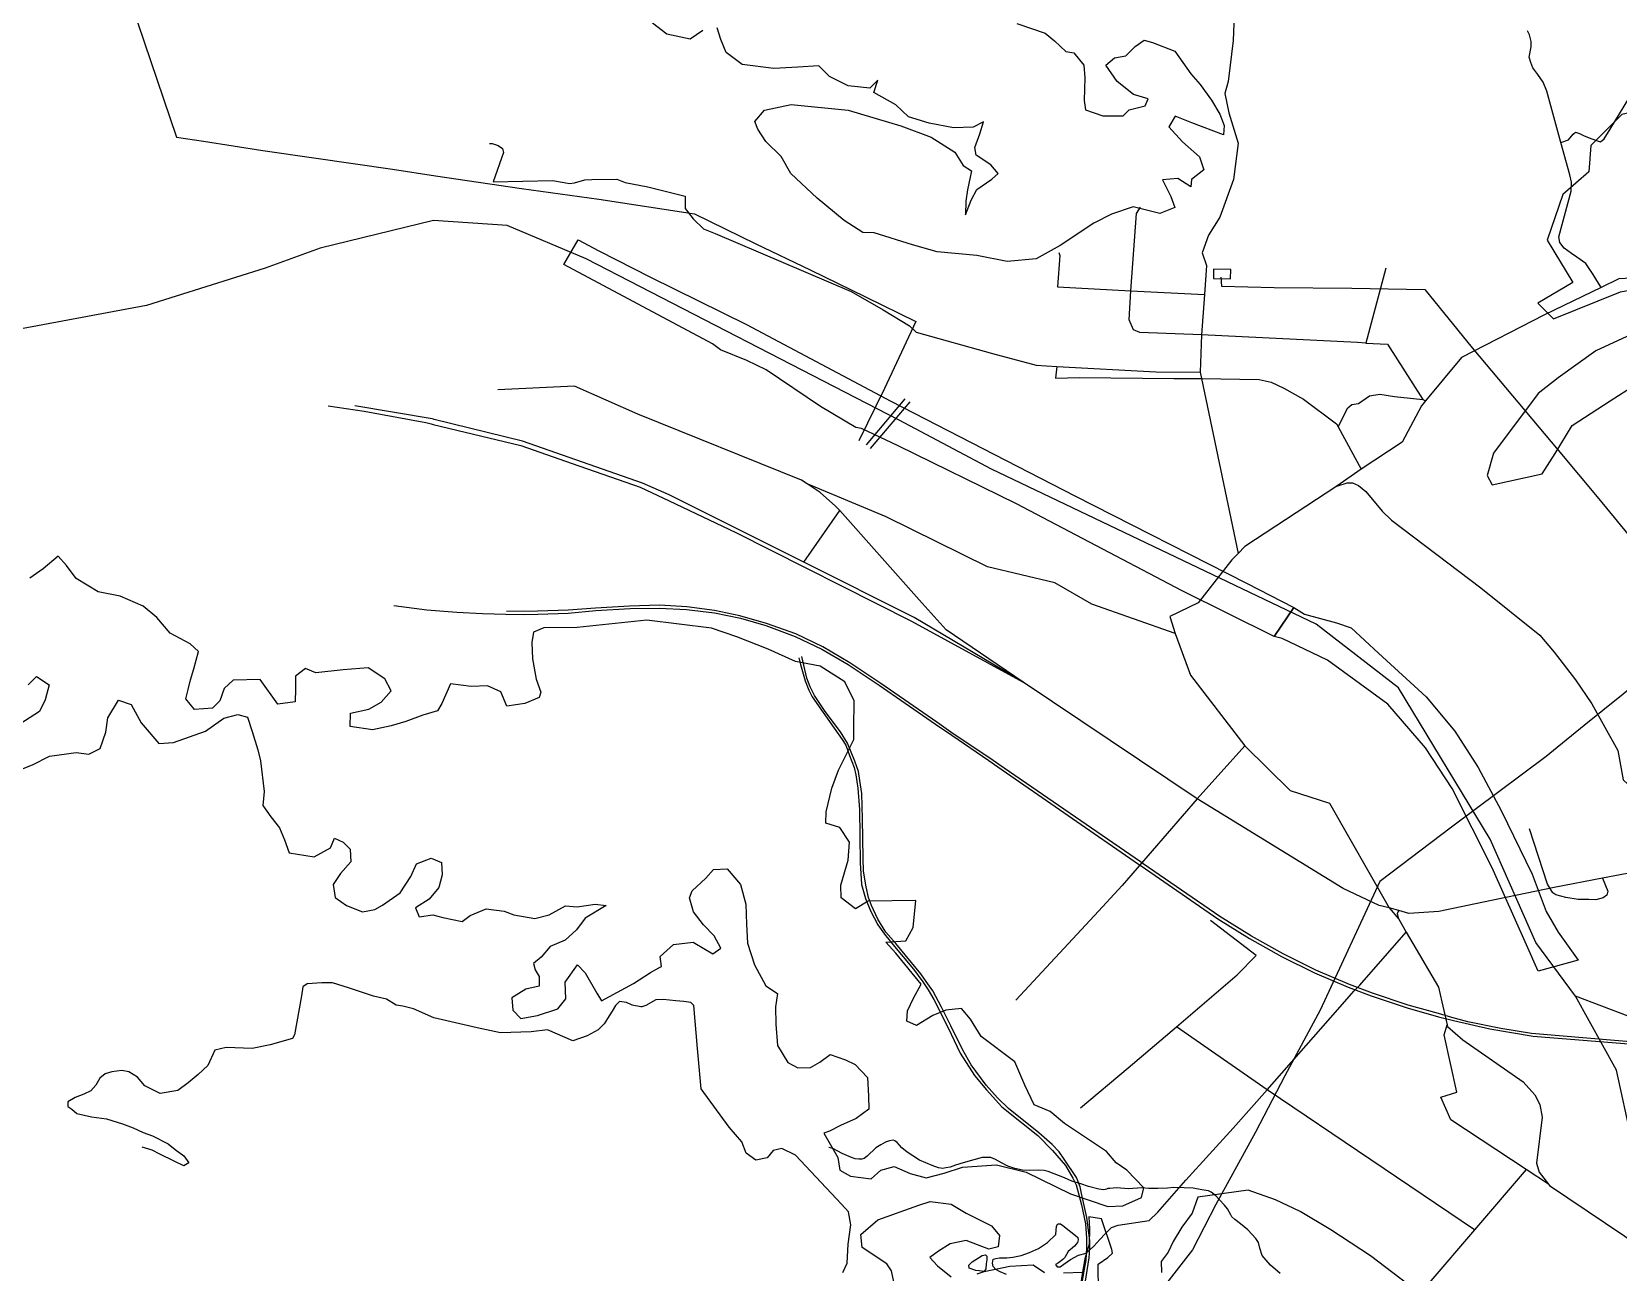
# Model space of a CAD drawing. Header units: metres. Extents: x 120.824 to 121.306, y 29.492 to 29.793.
# Drawn here: x 120.885 to 120.9445, y 29.5533 to 29.5999 of the extents above; entities that cross this region are included whole.
import ezdxf

# ---------------------------------------------------------------- set-up
doc = ezdxf.new("R2010")
doc.units = ezdxf.units.M
for name, color, linetype in [('DEFAULT', 7, 'Continuous'), ('ROADS', 1, 'Continuous'), ('WATER', 4, 'Continuous')]:
    doc.layers.add(name, color=color, linetype=linetype)

msp = doc.modelspace()

# ---------------------------------------------------------------- linework, layer by layer
at = {"layer": 'DEFAULT'}
for points in [[(120.882933, 29.602864), (120.885615, 29.601488), (120.888705, 29.600929), (120.890406, 29.595905), (120.891422, 29.595758), (120.893646, 29.595404), (120.895558, 29.595129), (120.898517, 29.594702), (120.900129, 29.594452), (120.903353, 29.593977), (120.90626, 29.59358), (120.909849, 29.593027), (120.91215, 29.591912), (120.914184, 29.590935), (120.91626, 29.589921), (120.918159, 29.588994), (120.916976, 29.586478), (120.91601, 29.584514)], [(120.910153, 29.599917), (120.909681, 29.599592), (120.908811, 29.599776), (120.908275, 29.600193)], [(120.91247, 29.59692), (120.91347, 29.597132), (120.915609, 29.596927), (120.917585, 29.59634), (120.918731, 29.595909), (120.919617, 29.59535), (120.919934, 29.594848), (120.920243, 29.594643), (120.920089, 29.593936), (120.920032, 29.593505), (120.920024, 29.592989), (120.920227, 29.59354), (120.920447, 29.593943), (120.921008, 29.594339), (120.921243, 29.594551), (120.920975, 29.594869), (120.920414, 29.595237), (120.920373, 29.595527), (120.920552, 29.596036), (120.920691, 29.596488), (120.920308, 29.59629), (120.919568, 29.596262), (120.91865, 29.596432), (120.917877, 29.596672), (120.917398, 29.597125), (120.916576, 29.597584), (120.916723, 29.598051), (120.91643, 29.597747), (120.915609, 29.597832), (120.914909, 29.598192), (120.914511, 29.598588), (120.913722, 29.598539), (120.912828, 29.598482), (120.911633, 29.598638), (120.911039, 29.599083), (120.910836, 29.599571), (120.910698, 29.600016)], [(120.921943, 29.600179), (120.923008, 29.599811), (120.923357, 29.599521), (120.92378, 29.599118), (120.924081, 29.599076), (120.924455, 29.598609), (120.924496, 29.598136), (120.924471, 29.597287), (120.92452, 29.596941), (120.925179, 29.596715), (120.925935, 29.596708), (120.926163, 29.596941), (120.926756, 29.597089), (120.92687, 29.597351), (120.926325, 29.597514), (120.925715, 29.598001), (120.925285, 29.598609), (120.92561, 29.598885), (120.926033, 29.598956), (120.92639, 29.599316), (120.926724, 29.59955), (120.927041, 29.599465), (120.92787, 29.599132), (120.92848, 29.598284), (120.92883, 29.597888), (120.929252, 29.597294), (120.929561, 29.596778), (120.929732, 29.596347), (120.929708, 29.595993), (120.928512, 29.596453), (120.927886, 29.596693), (120.927651, 29.596297), (120.928163, 29.595732), (120.928797, 29.595166), (120.928968, 29.594685), (120.928504, 29.594318), (120.928472, 29.594049), (120.927984, 29.59436), (120.927407, 29.594304), (120.927724, 29.593688), (120.927878, 29.593264), (120.927317, 29.593045), (120.926317, 29.5933), (120.925504, 29.593017), (120.924829, 29.592678), (120.923577, 29.591843), (120.922666, 29.591348), (120.921585, 29.591242), (120.920438, 29.591469), (120.91895, 29.59161), (120.918024, 29.591871), (120.916592, 29.592324), (120.916162, 29.592331), (120.91547, 29.592776), (120.914446, 29.593625), (120.913462, 29.594551), (120.913104, 29.59518), (120.912527, 29.595746), (120.912218, 29.596213), (120.912112, 29.596495), (120.91247, 29.59692)], [(120.944655, 29.596763), (120.943492, 29.595591), (120.943418, 29.594612), (120.94244, 29.593761), (120.941849, 29.592044), (120.942809, 29.590455), (120.941498, 29.589684), (120.942089, 29.58909), (120.9446, 29.590101), (120.946759, 29.590503), (120.948199, 29.59206), (120.949104, 29.592381), (120.948993, 29.593344), (120.948162, 29.593521), (120.948107, 29.596201), (120.945412, 29.596073), (120.945375, 29.596923), (120.944655, 29.596763)], [(120.945014, 29.558316), (120.944457, 29.560888), (120.942918, 29.563668), (120.941423, 29.565682), (120.939706, 29.569564), (120.936273, 29.575237), (120.933183, 29.577626), (120.920995, 29.583448), (120.917525, 29.585282), (120.905778, 29.591337), (120.902811, 29.592589), (120.900052, 29.592776), (120.895795, 29.591743), (120.893735, 29.590996), (120.889272, 29.589597), (120.883907, 29.588589)], [(120.929332, 29.59096), (120.929323, 29.590605), (120.929971, 29.590593), (120.929979, 29.590948), (120.929332, 29.59096)], [(120.929596, 29.590655), (120.929625, 29.590322), (120.93161, 29.59027), (120.934517, 29.590238), (120.937253, 29.590191), (120.939034, 29.588008), (120.942258, 29.584164), (120.943793, 29.582335), (120.946147, 29.579476)], [(120.946003, 29.58896), (120.943674, 29.587887), (120.942269, 29.586879), (120.941518, 29.586292), (120.939833, 29.584052)], [(120.939833, 29.584052), (120.939597, 29.583213), (120.939791, 29.582858), (120.941657, 29.583278), (120.942151, 29.584034), (120.942795, 29.585088), (120.944211, 29.586012), (120.945777, 29.58701)], [(120.917738, 29.586091), (120.916295, 29.584365)], [(120.917931, 29.585974), (120.916439, 29.584229)], [(120.88458, 29.572187), (120.884998, 29.572355), (120.885631, 29.572672), (120.88664, 29.572812), (120.887112, 29.572747), (120.887541, 29.572971), (120.887756, 29.573577), (120.887831, 29.574119), (120.888228, 29.574781), (120.8887, 29.574623), (120.889075, 29.573923), (120.889741, 29.573158), (120.890288, 29.573186), (120.891489, 29.573615), (120.892176, 29.574109), (120.892702, 29.57424), (120.893066, 29.574137), (120.893249, 29.573605), (120.893453, 29.572915), (120.89356, 29.572504), (120.893699, 29.571357), (120.893646, 29.570825), (120.893946, 29.570395), (120.894268, 29.569985), (120.894461, 29.569537), (120.894633, 29.569052), (120.895566, 29.568902), (120.896178, 29.569238), (120.896328, 29.569602), (120.896661, 29.569444), (120.896918, 29.569192), (120.89695, 29.568716), (120.896553, 29.568277), (120.896285, 29.567857), (120.89636, 29.567372), (120.896779, 29.567073), (120.89739, 29.56684), (120.897852, 29.566924), (120.898141, 29.567083), (120.898796, 29.567549), (120.899203, 29.568156), (120.899407, 29.568641), (120.899965, 29.568846), (120.900351, 29.568688), (120.900373, 29.568221), (120.900255, 29.567745), (120.89989, 29.567307), (120.899375, 29.56698), (120.899514, 29.566654), (120.900029, 29.566719), (120.900405, 29.566626), (120.901124, 29.566476), (120.901424, 29.5667), (120.902025, 29.566943), (120.902701, 29.566859), (120.903066, 29.566719), (120.903849, 29.566588), (120.904396, 29.566719), (120.905008, 29.567064), (120.905447, 29.567027), (120.906113, 29.567129), (120.906531, 29.567073), (120.905748, 29.566598), (120.905415, 29.566159), (120.904986, 29.565776), (120.904428, 29.565534), (120.904085, 29.565132), (120.903806, 29.564899), (120.90386, 29.564657), (120.90401, 29.564414), (120.904021, 29.56405), (120.903516, 29.563929), (120.902991, 29.563611), (120.903023, 29.563145), (120.903323, 29.562837), (120.903956, 29.562939), (120.904718, 29.563201), (120.905018, 29.563574), (120.904986, 29.56419), (120.905458, 29.564852), (120.905748, 29.564545), (120.906177, 29.563789), (120.906359, 29.56349), (120.907561, 29.564152), (120.908194, 29.564563), (120.908502, 29.564732), (120.908602, 29.564787), (120.908559, 29.56516), (120.909063, 29.565608), (120.909793, 29.565702), (120.909858, 29.565663), (120.910533, 29.565263), (120.910833, 29.565468), (120.910587, 29.565935), (120.91019, 29.566346), (120.909803, 29.566831), (120.909653, 29.567363), (120.909761, 29.567624), (120.910275, 29.5681), (120.910554, 29.568427), (120.911069, 29.568455), (120.911574, 29.567857), (120.911767, 29.567129), (120.911799, 29.566374), (120.911842, 29.565655), (120.912099, 29.564852), (120.912528, 29.564059), (120.912968, 29.56377), (120.912883, 29.563266), (120.912904, 29.562622), (120.912968, 29.561819), (120.913355, 29.561176), (120.91373, 29.56098), (120.914202, 29.560998), (120.914556, 29.561194), (120.914942, 29.561484), (120.915511, 29.561278), (120.915876, 29.56111), (120.916337, 29.560616), (120.91638, 29.559916), (120.916391, 29.55943), (120.915919, 29.559085), (120.915329, 29.558815), (120.91491, 29.5586), (120.914706, 29.558525), (120.915232, 29.557611), (120.915307, 29.557144), (120.915704, 29.556911), (120.916477, 29.556817), (120.916842, 29.557135), (120.917335, 29.557284), (120.917936, 29.557013), (120.918547, 29.556855), (120.919223, 29.557023), (120.91991, 29.557256), (120.921187, 29.55734), (120.922292, 29.557069), (120.923965, 29.556248), (120.92536, 29.555781), (120.925929, 29.5558), (120.926626, 29.556117), (120.926712, 29.556472), (120.926079, 29.557135), (120.925671, 29.557415), (120.925307, 29.557835), (120.923729, 29.558889), (120.923193, 29.559347), (120.922592, 29.559598), (120.922249, 29.560336), (120.921873, 29.561204), (120.920607, 29.562155), (120.92021, 29.562809), (120.919867, 29.56321), (120.919277, 29.563145), (120.918794, 29.562949), (120.918183, 29.562575), (120.917818, 29.562734), (120.917839, 29.563126), (120.918065, 29.563593), (120.918354, 29.564124), (120.917398, 29.56529), (120.917024, 29.565694), (120.917775, 29.565748), (120.918054, 29.566252), (120.91815, 29.56726), (120.916359, 29.567232), (120.915887, 29.566952), (120.91535, 29.567363), (120.91534, 29.567839), (120.915608, 29.568772), (120.915661, 29.569444), (120.915297, 29.570003), (120.914771, 29.570162), (120.914792, 29.570591), (120.914996, 29.571478), (120.915254, 29.57215), (120.915822, 29.573307), (120.915822, 29.573727), (120.915844, 29.574753), (120.91549, 29.575472), (120.914567, 29.57605), (120.913634, 29.576227), (120.912614, 29.576694), (120.911434, 29.577161), (120.910479, 29.577478), (120.908055, 29.577786), (120.905447, 29.577506), (120.904192, 29.577496), (120.903806, 29.577328), (120.903742, 29.576946), (120.903763, 29.57633), (120.903903, 29.575565), (120.904074, 29.57508), (120.90401, 29.574874), (120.903473, 29.574651), (120.902808, 29.574557), (120.902583, 29.575098), (120.902079, 29.575313), (120.901467, 29.575294), (120.900684, 29.575397), (120.900362, 29.574651), (120.900201, 29.57438), (120.899654, 29.574221), (120.89901, 29.573979), (120.898463, 29.573811), (120.897755, 29.573661), (120.896918, 29.573792), (120.896929, 29.574287), (120.897626, 29.574445), (120.898088, 29.574707), (120.898463, 29.575126), (120.898227, 29.575584), (120.897594, 29.575994), (120.896661, 29.57592), (120.895631, 29.575807), (120.895244, 29.575966), (120.894869, 29.575686), (120.894869, 29.57521), (120.894858, 29.574716), (120.894204, 29.574632), (120.893539, 29.575556), (120.89253, 29.575528), (120.892187, 29.57522), (120.892026, 29.574753), (120.891757, 29.574473), (120.891082, 29.574427), (120.89076, 29.574828), (120.890846, 29.575182), (120.890931, 29.575537), (120.891049, 29.575957), (120.891232, 29.57661), (120.890921, 29.57689), (120.89017, 29.577291), (120.889665, 29.577888), (120.88915, 29.578308), (120.888292, 29.578681), (120.887466, 29.57884), (120.88664, 29.579344), (120.886275, 29.579829), (120.885964, 29.580184), (120.885395, 29.579708), (120.884902, 29.579353)], [(120.884837, 29.57536), (120.885149, 29.575668), (120.885621, 29.57536), (120.88547, 29.57479), (120.885256, 29.574352), (120.884387, 29.573792)], [(120.945399, 29.575571), (120.94324, 29.57383), (120.942092, 29.572886), (120.941813, 29.572669), (120.938262, 29.570014), (120.935569, 29.56797), (120.933332, 29.56315), (120.932007, 29.560677), (120.930902, 29.558564), (120.929416, 29.555852), (120.928536, 29.554149), (120.926176, 29.551107)], [(120.989379, 29.558867), (120.986692, 29.560046), (120.982874, 29.561153), (120.980323, 29.560351), (120.973344, 29.557527), (120.969268, 29.556661), (120.965738, 29.556725), (120.960459, 29.558795), (120.959986, 29.558878), (120.956239, 29.559533), (120.952116, 29.55987), (120.948842, 29.561218), (120.945874, 29.562549), (120.942918, 29.563668)], [(120.931835, 29.553263), (120.931468, 29.553572), (120.931305, 29.553762), (120.931157, 29.553938), (120.931072, 29.554209), (120.931017, 29.554421), (120.930911, 29.55457), (120.930616, 29.554901), (120.93034, 29.555123), (120.930125, 29.555291), (120.930018, 29.555395), (120.929978, 29.555468), (120.929851, 29.555689), (120.929744, 29.55583), (120.929556, 29.556033), (120.929418, 29.556178), (120.929239, 29.556315), (120.929142, 29.556365), (120.928891, 29.556407), (120.928567, 29.556459), (120.928228, 29.556479), (120.927837, 29.556491), (120.927595, 29.556466), (120.927234, 29.55645), (120.9269, 29.556452), (120.926643, 29.556472), (120.926134, 29.556444), (120.925691, 29.556475), (120.925434, 29.556454), (120.925362, 29.55645), (120.925305, 29.556423), (120.925259, 29.556414), (120.925192, 29.556406), (120.925022, 29.55643), (120.924632, 29.556527), (120.924345, 29.556623), (120.924006, 29.556729), (120.923735, 29.556853), (120.92312, 29.557091), (120.922976, 29.557132), (120.922755, 29.557134), (120.922431, 29.557127), (120.922163, 29.557143), (120.921865, 29.557208), (120.921609, 29.557295), (120.921374, 29.557413), (120.921148, 29.557537), (120.920964, 29.55761), (120.920845, 29.557615), (120.920645, 29.557612), (120.920335, 29.557524), (120.919933, 29.557415), (120.919649, 29.557322), (120.919448, 29.557251), (120.919283, 29.557226), (120.91917, 29.557208), (120.919011, 29.557232), (120.918764, 29.557319), (120.918288, 29.557516), (120.918042, 29.55768), (120.917828, 29.557816), (120.917623, 29.557984), (120.91745, 29.558183), (120.917368, 29.558242), (120.917307, 29.558265), (120.917168, 29.558244), (120.917013, 29.558195), (120.916837, 29.558093), (120.916651, 29.557973), (120.916324, 29.55766), (120.91621, 29.557584), (120.916122, 29.557558), (120.916009, 29.55755), (120.915881, 29.557564), (120.915737, 29.55761), (120.915383, 29.557765), (120.915035, 29.557957), (120.914889, 29.557997)], [(120.936899, 29.552649), (120.935215, 29.553928), (120.933734, 29.554899), (120.932586, 29.555589), (120.931653, 29.556028), (120.930633, 29.556392), (120.928745, 29.556121), (120.92852, 29.555524), (120.928134, 29.555001), (120.927812, 29.55446), (120.927629, 29.554059), (120.927361, 29.553713), (120.927372, 29.553303)], [(120.917361, 29.552779), (120.917243, 29.553357), (120.917061, 29.553628), (120.916138, 29.554244), (120.916084, 29.55472), (120.916728, 29.55528), (120.918262, 29.555821), (120.918691, 29.555961), (120.919475, 29.555868), (120.920043, 29.555522), (120.920998, 29.555046), (120.921299, 29.554692), (120.921245, 29.554263), (120.920891, 29.554178), (120.920043, 29.554505), (120.919442, 29.554375), (120.919003, 29.554095), (120.918681, 29.553861), (120.91897, 29.553553), (120.919475, 29.553133)], [(120.925012, 29.552565), (120.925001, 29.553611), (120.925355, 29.553863), (120.925537, 29.554021), (120.925516, 29.554161), (120.925119, 29.555319), (120.924647, 29.555384), (120.924668, 29.554936), (120.924657, 29.554357), (120.924497, 29.553816), (120.924413, 29.553313), (120.924282, 29.552528)], [(120.920451, 29.553245), (120.920719, 29.553334), (120.921685, 29.553535), (120.922564, 29.55359), (120.922983, 29.553301)], [(120.923702, 29.553283), (120.924413, 29.553313), (120.924282, 29.552528)]]:
    msp.add_lwpolyline(points, dxfattribs=at)
at = {"layer": 'ROADS'}
for points in [[(120.930108, 29.600495), (120.930059, 29.599543), (120.929877, 29.598), (120.929754, 29.597542), (120.929903, 29.596819), (120.930247, 29.595681), (120.930083, 29.594317), (120.92956, 29.592901), (120.929139, 29.592227), (120.928903, 29.591574), (120.929066, 29.591091), (120.928989, 29.590009), (120.928881, 29.588489), (120.92883, 29.587093), (120.92888, 29.586856), (120.93025, 29.580289)], [(120.94388, 29.590273), (120.943573, 29.590761), (120.943302, 29.591163), (120.942963, 29.591404), (120.94276, 29.591549), (120.942488, 29.591742), (120.942322, 29.591962), (120.942291, 29.592165), (120.942747, 29.59388), (120.94276, 29.594217), (120.942698, 29.594491), (120.942359, 29.595707), (120.941835, 29.59763), (120.9417, 29.597968), (120.941503, 29.598263), (120.941311, 29.598509), (120.941238, 29.598707), (120.941176, 29.598906), (120.94125, 29.599297), (120.941256, 29.5995), (120.941188, 29.599752), (120.941114, 29.599902)], [(120.942359, 29.595707), (120.942649, 29.595803), (120.942827, 29.596023), (120.94292, 29.596093), (120.943062, 29.59605), (120.943216, 29.595975), (120.943493, 29.595857), (120.94385, 29.595734), (120.943986, 29.595841), (120.94422, 29.596211), (120.944916, 29.597362), (120.945064, 29.59778), (120.945095, 29.597914), (120.945927, 29.59852), (120.947702, 29.599854), (120.947836, 29.600075)], [(120.902152, 29.595675), (120.902251, 29.595671), (120.902478, 29.595593), (120.902645, 29.595483), (120.90268, 29.595336), (120.902291, 29.594235), (120.904517, 29.594284), (120.904879, 29.594219), (120.90515, 29.594168), (120.905343, 29.594189), (120.905735, 29.594312), (120.905987, 29.594324), (120.906933, 29.594333), (120.907245, 29.594213), (120.908092, 29.594049), (120.909492, 29.59369), (120.909498, 29.593228), (120.909798, 29.592845), (120.910179, 29.592472), (120.910619, 29.592299), (120.915726, 29.590121), (120.916933, 29.589426), (120.917914, 29.588824), (120.918161, 29.588596), (120.921031, 29.587789), (120.922673, 29.587346), (120.923445, 29.587308), (120.927168, 29.587108), (120.92883, 29.587093)], [(120.926219, 29.590144), (120.926439, 29.593046), (120.926589, 29.593284)], [(120.92352, 29.591576), (120.923563, 29.591474), (120.923467, 29.590289), (120.926219, 29.590144), (120.928989, 29.590009)], [(120.935794, 29.590989), (120.935048, 29.58818), (120.935864, 29.588143), (120.937178, 29.586067), (120.937286, 29.586012)], [(120.946689, 29.590605), (120.946479, 29.590688), (120.944547, 29.590595), (120.94388, 29.590273), (120.941748, 29.589245), (120.938637, 29.58764), (120.937286, 29.586012), (120.937135, 29.58583), (120.936405, 29.584468), (120.93487, 29.583449), (120.933954, 29.582817), (120.930505, 29.580549), (120.93025, 29.580289), (120.930011, 29.580046), (120.929792, 29.579763)], [(120.928881, 29.588489), (120.926557, 29.588582), (120.926326, 29.58868), (120.92616, 29.589053), (120.926219, 29.590144)], [(120.935048, 29.58818), (120.934727, 29.588209), (120.928881, 29.588489)], [(120.923445, 29.587308), (120.923397, 29.586865), (120.924298, 29.586884), (120.927833, 29.586846), (120.92888, 29.586856), (120.931047, 29.586814), (120.931487, 29.586716), (120.931964, 29.586492), (120.932699, 29.586081), (120.933938, 29.585148), (120.934002, 29.585036), (120.93487, 29.583449)], [(120.922185, 29.575452), (120.919293, 29.577423), (120.918284, 29.578543), (120.915304, 29.581904), (120.915136, 29.582055), (120.914562, 29.582574), (120.914079, 29.582895), (120.913863, 29.583038), (120.907717, 29.585513), (120.905345, 29.586558), (120.902465, 29.586421)], [(120.934002, 29.585036), (120.934367, 29.585745), (120.934517, 29.585881), (120.93477, 29.585913), (120.935188, 29.586198), (120.935569, 29.586259), (120.936116, 29.586175), (120.937178, 29.586067)], [(120.896102, 29.585829), (120.897445, 29.585631), (120.899768, 29.585195), (120.899963, 29.585148), (120.900038, 29.58513), (120.903328, 29.584334), (120.905257, 29.583663), (120.907813, 29.582774), (120.908891, 29.582261), (120.911402, 29.581066), (120.917987, 29.577745), (120.922185, 29.575452)], [(120.922185, 29.575452), (120.91809, 29.577888), (120.913948, 29.579958), (120.913823, 29.580021), (120.90889, 29.582487), (120.907897, 29.582926), (120.903391, 29.584494), (120.900074, 29.585318), (120.900046, 29.585325), (120.899997, 29.585333), (120.897097, 29.585823)], [(120.928755, 29.578429), (120.927682, 29.577925), (120.927887, 29.577284), (120.924762, 29.578382), (120.923367, 29.579184), (120.920848, 29.579783), (120.917037, 29.581666), (120.914079, 29.582895)], [(120.933954, 29.582817), (120.934348, 29.58293), (120.934541, 29.582932), (120.93477, 29.582837), (120.93504, 29.582611), (120.93566, 29.581876), (120.936003, 29.581537), (120.939356, 29.57899), (120.941572, 29.577222), (120.942108, 29.576583), (120.942918, 29.575543), (120.943524, 29.574647), (120.944506, 29.572888), (120.944704, 29.571787), (120.945541, 29.571008), (120.946539, 29.570224), (120.94891, 29.568875)], [(120.913948, 29.579958), (120.915304, 29.581904)], [(120.929792, 29.579763), (120.928755, 29.578429)], [(120.898556, 29.578336), (120.899803, 29.578175), (120.900931, 29.578084), (120.901884, 29.578036), (120.902767, 29.578009), (120.903426, 29.577994), (120.903965, 29.578006), (120.905108, 29.578048), (120.906145, 29.57815), (120.90743, 29.578225), (120.908527, 29.578233), (120.909547, 29.578181), (120.910593, 29.578051), (120.911574, 29.577862), (120.912527, 29.577582), (120.91363, 29.57717), (120.914623, 29.576698), (120.915618, 29.57612), (120.916779, 29.575341), (120.918895, 29.573885), (120.919509, 29.573465), (120.920895, 29.572509)], [(120.920965, 29.572581), (120.91956, 29.573516), (120.918938, 29.57396), (120.916836, 29.575406), (120.915672, 29.576176), (120.914662, 29.576785), (120.913645, 29.577263), (120.912549, 29.577663), (120.911553, 29.577939), (120.9106, 29.578147), (120.909561, 29.578281), (120.908535, 29.578339), (120.90741, 29.578309), (120.906131, 29.578234), (120.905101, 29.578156), (120.903961, 29.578114), (120.902788, 29.578108)], [(120.927887, 29.577284), (120.928466, 29.575716), (120.930505, 29.573066), (120.9322, 29.571386), (120.93368, 29.57092), (120.935916, 29.566987)], [(120.913765, 29.576363), (120.91382, 29.576115), (120.914002, 29.575499), (120.914139, 29.575156), (120.914266, 29.574901), (120.915083, 29.573731), (120.915392, 29.573304), (120.915529, 29.573088), (120.915668, 29.572703), (120.915836, 29.572258), (120.915897, 29.571972), (120.915979, 29.571471), (120.916034, 29.570672), (120.91607, 29.568678), (120.916119, 29.567866), (120.916265, 29.567333), (120.916449, 29.566875), (120.916726, 29.566347), (120.916974, 29.566), (120.917352, 29.565533), (120.918065, 29.564682), (120.918418, 29.564212), (120.918616, 29.563902), (120.918829, 29.563547), (120.919372, 29.562485), (120.91982, 29.561529), (120.920355, 29.560697), (120.920804, 29.560151), (120.921382, 29.559522), (120.922115, 29.558934), (120.922728, 29.558438), (120.923289, 29.557882), (120.923769, 29.557312), (120.924045, 29.556844), (120.92417, 29.556591), (120.92437, 29.555834), (120.924518, 29.555128), (120.924555, 29.554584), (120.924563, 29.554223), (120.924535, 29.553765), (120.924473, 29.55343), (120.924262, 29.552198)], [(120.924318, 29.55651), (120.924182, 29.556863), (120.923727, 29.557548), (120.923528, 29.557824), (120.923267, 29.558109), (120.922772, 29.558543), (120.921632, 29.559455), (120.921221, 29.559853), (120.920794, 29.560335), (120.920231, 29.561094), (120.919921, 29.561643), (120.919463, 29.562555), (120.91912, 29.563263), (120.918788, 29.563871), (120.918543, 29.564224), (120.918342, 29.564506), (120.917406, 29.565648), (120.917025, 29.566078), (120.916724, 29.566562), (120.916484, 29.567076), (120.916381, 29.567372), (120.916285, 29.56778), (120.916196, 29.568359), (120.916182, 29.568853), (120.91615, 29.570321), (120.916124, 29.571275), (120.916056, 29.571761), (120.915996, 29.572106), (120.915865, 29.572494), (120.915592, 29.57317), (120.915332, 29.573597), (120.914749, 29.574358), (120.914352, 29.574955), (120.914191, 29.575284), (120.914057, 29.575605), (120.913873, 29.576421)], [(120.939999, 29.567315), (120.93778, 29.566849), (120.936664, 29.566777), (120.936289, 29.566882), (120.935916, 29.566987), (120.935551, 29.567076), (120.934191, 29.56771), (120.928713, 29.571071), (120.922185, 29.575452)], [(120.930505, 29.573066), (120.928713, 29.571071), (120.925899, 29.567823), (120.924859, 29.566698), (120.921906, 29.563518)], [(120.920895, 29.572509), (120.921232, 29.572277)], [(120.921272, 29.572364), (120.920965, 29.572581)], [(120.921232, 29.572277), (120.926516, 29.568625)], [(120.926586, 29.568706), (120.921272, 29.572364)], [(120.943926, 29.568094), (120.944125, 29.567606), (120.944093, 29.567457), (120.943948, 29.567359), (120.94368, 29.567289), (120.943417, 29.567294), (120.943009, 29.567294), (120.942553, 29.567368), (120.942178, 29.567476), (120.942065, 29.56755), (120.941867, 29.567868), (120.941191, 29.569953)], [(120.926516, 29.568625), (120.926613, 29.568558)], [(120.926683, 29.568639), (120.926586, 29.568706)], [(120.926613, 29.568558), (120.929484, 29.566573), (120.930679, 29.565829), (120.93188, 29.565162), (120.933114, 29.564552), (120.934385, 29.56401), (120.935245, 29.563677), (120.936597, 29.563231), (120.937766, 29.562892)], [(120.937775, 29.563015), (120.936638, 29.563333), (120.935293, 29.563777), (120.934437, 29.564108), (120.933172, 29.564647), (120.931944, 29.565254), (120.930749, 29.565919), (120.929559, 29.566659), (120.926683, 29.568639)], [(120.961741, 29.565289), (120.959419, 29.565253), (120.958245, 29.56546), (120.956869, 29.565932), (120.954845, 29.56661), (120.950864, 29.567993), (120.94953, 29.568451), (120.94871, 29.568639), (120.947103, 29.568704), (120.945778, 29.568449), (120.943926, 29.568094), (120.942116, 29.567747)], [(120.942116, 29.567747), (120.939999, 29.567315)], [(120.924335, 29.559476), (120.926122, 29.560984), (120.927932, 29.562516), (120.930213, 29.564474), (120.930932, 29.5652), (120.929211, 29.566511)], [(120.935916, 29.566987), (120.936278, 29.566557), (120.936563, 29.566068), (120.937767, 29.564002), (120.937894, 29.563454), (120.938093, 29.5626), (120.93811, 29.562528), (120.93868, 29.562036), (120.940952, 29.56045), (120.941384, 29.559964), (120.941575, 29.55961), (120.941657, 29.559126), (120.941445, 29.557402), (120.941555, 29.557071), (120.9419, 29.556621), (120.941941, 29.556567), (120.945457, 29.554198)], [(120.936278, 29.566557), (120.936234, 29.566776), (120.936289, 29.566882)], [(120.93482, 29.564085), (120.936563, 29.566068)], [(120.915415, 29.553303), (120.915576, 29.553648), (120.915608, 29.554357), (120.915716, 29.555085), (120.91563, 29.55558), (120.915362, 29.55586), (120.913634, 29.557708), (120.913128, 29.557958), (120.912802, 29.557876), (120.912572, 29.557605), (120.912154, 29.557512), (120.911789, 29.557782), (120.911628, 29.558202), (120.911145, 29.558753), (120.910094, 29.56019), (120.909965, 29.561702), (120.909825, 29.563326), (120.909707, 29.563428), (120.90945, 29.563475), (120.90915, 29.563494), (120.908667, 29.56355), (120.908399, 29.563531), (120.908023, 29.563326), (120.907873, 29.56327), (120.907835, 29.563276), (120.907508, 29.563335), (120.907293, 29.563428), (120.907036, 29.563475), (120.906875, 29.563326), (120.906757, 29.563111), (120.906583, 29.56283), (120.906457, 29.562626), (120.906231, 29.562402), (120.905813, 29.562187), (120.905276, 29.562), (120.904332, 29.562402), (120.90371, 29.562336), (120.902562, 29.562299), (120.901693, 29.562486), (120.900062, 29.562859), (120.899301, 29.563195), (120.898893, 29.563298), (120.898646, 29.563335), (120.898281, 29.563559), (120.897798, 29.563671), (120.896865, 29.563979), (120.896264, 29.564175), (120.895857, 29.564175), (120.895309, 29.564138), (120.895149, 29.564016), (120.895095, 29.56368), (120.894837, 29.562215), (120.894762, 29.562085), (120.893925, 29.561842), (120.893239, 29.561711), (120.892262, 29.561749), (120.891844, 29.561646), (120.891576, 29.561067), (120.891222, 29.560731), (120.890846, 29.560423), (120.890449, 29.560134), (120.889795, 29.560013), (120.889216, 29.560311), (120.888936, 29.560629), (120.888615, 29.560834), (120.888346, 29.560881), (120.887971, 29.560834), (120.887724, 29.560759), (120.88752, 29.560591), (120.88737, 29.56033), (120.887188, 29.560115), (120.88693, 29.559994), (120.886598, 29.559863), (120.886329, 29.559705), (120.886329, 29.559527), (120.886469, 29.559434), (120.886662, 29.559266), (120.887209, 29.559136), (120.887778, 29.559061), (120.888379, 29.558884), (120.888776, 29.558725), (120.889151, 29.558557), (120.889505, 29.558426), (120.890085, 29.558128), (120.890353, 29.557913), (120.890675, 29.55768), (120.890868, 29.557418), (120.890685, 29.557306), (120.89031, 29.557474), (120.889773, 29.557745), (120.889494, 29.557885), (120.889119, 29.558007)], [(120.923402, 29.553601), (120.923456, 29.553517), (120.923574, 29.553517), (120.923713, 29.553611), (120.92396, 29.553788), (120.92426, 29.553946), (120.92455, 29.55403), (120.924829, 29.554292), (120.925065, 29.554544), (120.925258, 29.554749), (120.925494, 29.554992), (120.925752, 29.555076), (120.92691, 29.555253), (120.927243, 29.55557), (120.928294, 29.55676), (120.930068, 29.558715), (120.931338, 29.560159), (120.933992, 29.563175), (120.934599, 29.563859)], [(120.934599, 29.563859), (120.93482, 29.564085)], [(120.938275, 29.562876), (120.937775, 29.563015)], [(120.939124, 29.554897), (120.931338, 29.560159), (120.927932, 29.562516)], [(120.937766, 29.562892), (120.938335, 29.562763)], [(120.9419, 29.556621), (120.941068, 29.557168), (120.938238, 29.559026), (120.93786, 29.55988), (120.938463, 29.560062), (120.937979, 29.562223), (120.938093, 29.5626)], [(120.941264, 29.562266), (120.940106, 29.562458), (120.938873, 29.562709), (120.938275, 29.562876)], [(120.938335, 29.562763), (120.939693, 29.562444), (120.941331, 29.562166)], [(120.949718, 29.56156), (120.941264, 29.562266)], [(120.941331, 29.562166), (120.949746, 29.561488)], [(120.941068, 29.557168), (120.939124, 29.554897), (120.937412, 29.552898)], [(120.924382, 29.552198), (120.924509, 29.552902), (120.924661, 29.553849), (120.924677, 29.55403), (120.924679, 29.554247), (120.924691, 29.554497), (120.924574, 29.555362), (120.924374, 29.556268), (120.924318, 29.55651)], [(120.921557, 29.553228), (120.921321, 29.553321), (120.92116, 29.553414), (120.921052, 29.553527), (120.921031, 29.553648), (120.921052, 29.553797), (120.92116, 29.553825), (120.921299, 29.553844), (120.921567, 29.553844), (120.921793, 29.553872), (120.922104, 29.553937), (120.922415, 29.554049), (120.922758, 29.554198), (120.923102, 29.554422), (120.923413, 29.55473), (120.923434, 29.555038), (120.923488, 29.555132), (120.923584, 29.555132), (120.92367, 29.555066), (120.924153, 29.554693), (120.924239, 29.554618), (120.92425, 29.554525), (120.924228, 29.554422), (120.92411, 29.554292), (120.923874, 29.554087), (120.923745, 29.553863), (120.92367, 29.553788), (120.923509, 29.553657), (120.923402, 29.553601)]]:
    msp.add_lwpolyline(points, dxfattribs=at)
at = {"layer": 'WATER'}
for points in [[(120.932339, 29.578258), (120.931599, 29.577173), (120.92815, 29.578883), (120.921932, 29.582153), (120.917496, 29.584327), (120.916112, 29.58498), (120.915897, 29.585008), (120.914578, 29.585806), (120.912534, 29.587178), (120.91181, 29.587527), (120.910817, 29.587929), (120.910517, 29.588148), (120.904938, 29.591133), (120.905485, 29.592057), (120.906252, 29.591637), (120.908194, 29.590657), (120.911799, 29.588876), (120.917212, 29.586002), (120.924126, 29.582452), (120.930564, 29.579172), (120.932339, 29.578258)], [(120.932339, 29.578258), (120.932747, 29.578001), (120.933938, 29.577684), (120.934491, 29.577497), (120.935526, 29.576546), (120.937312, 29.574903), (120.93839, 29.573616), (120.939265, 29.572253), (120.940118, 29.570639), (120.941282, 29.56825), (120.941818, 29.56685), (120.942258, 29.566071), (120.943015, 29.565021), (120.941518, 29.564606), (120.941073, 29.565595), (120.939791, 29.568493), (120.938283, 29.571469), (120.937285, 29.572986), (120.935875, 29.574628), (120.9336, 29.576284), (120.931905, 29.577092), (120.931599, 29.577173), (120.932339, 29.578258)], [(120.920646, 29.553937), (120.920765, 29.553966), (120.920818, 29.553914), (120.920818, 29.553776), (120.920791, 29.553627), (120.920778, 29.553443), (120.920719, 29.553334), (120.920527, 29.553357), (120.920409, 29.553374), (120.920158, 29.553458), (120.920145, 29.553577), (120.920263, 29.553701), (120.920646, 29.553937)]]:
    msp.add_lwpolyline(points, dxfattribs=at)

doc.saveas('drawing.dxf')
